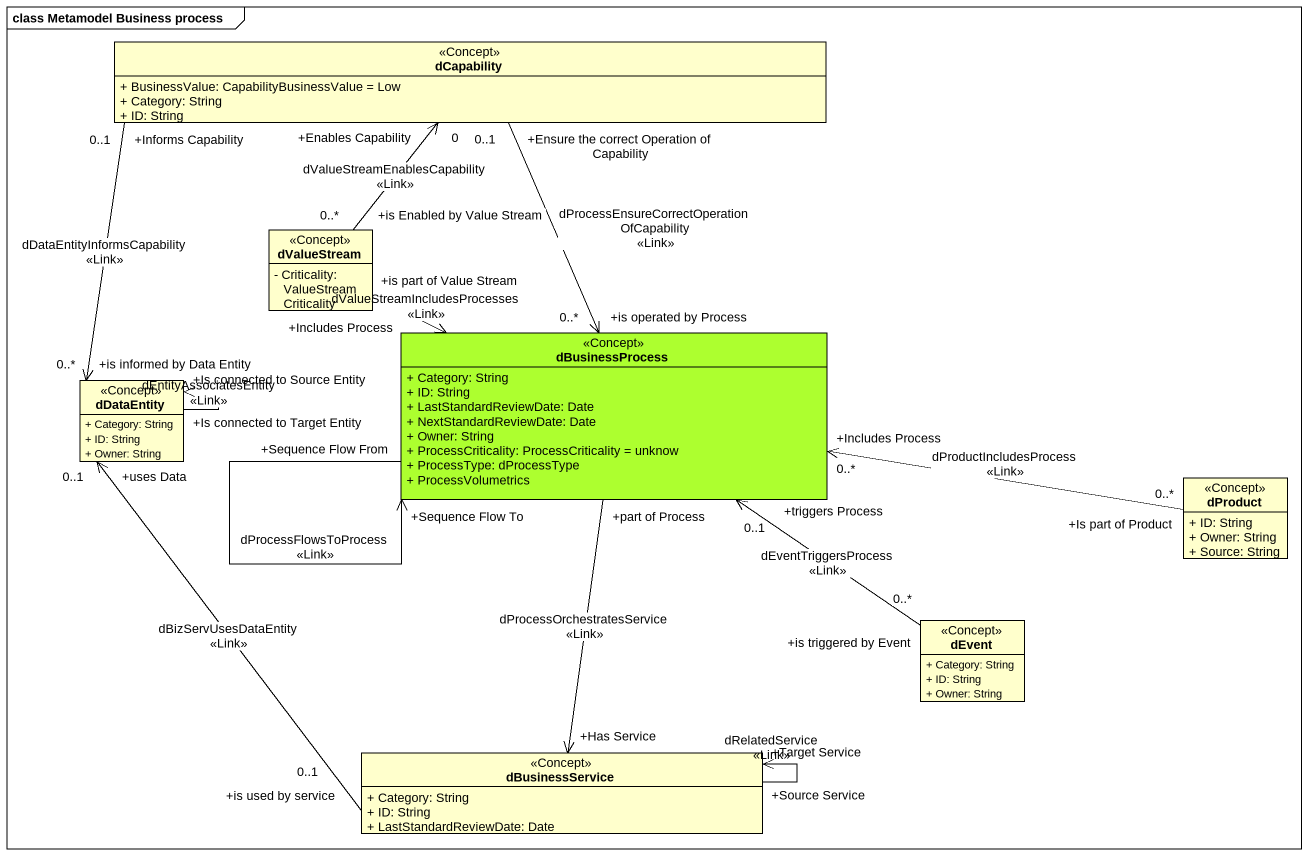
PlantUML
@startuml
mainframe class Metamodel Business process
hide circle
hide empty members
skinparam classAttributeIconSize 0
class dCapability <<Concept>> {
  + BusinessValue: CapabilityBusinessValue = Low
  + Category: String
  + ID: String
}
class dValueStream <<Concept>> {
  - Criticality: ValueStreamCriticality
}
class dBusinessProcess <<Concept>> #ADFF2F {
  + Category: String
  + ID: String
  + LastStandardReviewDate: Date
  + NextStandardReviewDate: Date
  + Owner: String
  + ProcessCriticality: ProcessCriticality = unknow
  + ProcessType: dProcessType
  + ProcessVolumetrics
}
class dDataEntity <<Concept>> {
  + Category: String
  + ID: String
  + Owner: String
}
class dProduct <<Concept>> {
  + ID: String
  + Owner: String
  + Source: String
}
class dEvent <<Concept>> {
  + Category: String
  + ID: String
  + Owner: String
}
class dBusinessService <<Concept>> {
  + Category: String
  + ID: String
  + LastStandardReviewDate: Date
}
dCapability "+Ensure the correct Operation of Capability\n0..1" --> "+is operated by Process\n0..*" dBusinessProcess : dProcessEnsureCorrectOperationOfCapability\n<<Link>>
dCapability "+Informs Capability\n0..1" --> "+is informed by Data Entity\n0..*" dDataEntity : dDataEntityInformsCapability\n<<Link>>
dValueStream "+is Enabled by Value Stream\n0..*" -up-> "+Enables Capability\n0" dCapability : dValueStreamEnablesCapability\n<<Link>>
dValueStream "+is part of Value Stream" -right-> "+Includes Process" dBusinessProcess : dValueStreamIncludesProcesses\n<<Link>>
dBusinessProcess "+Sequence Flow From" --> "+Sequence Flow To" dBusinessProcess : dProcessFlowsToProcess\n<<Link>>
dBusinessProcess "+part of Process" --> "+Has Service" dBusinessService : dProcessOrchestratesService\n<<Link>>
dDataEntity "+Is connected to Target Entity" --> "+Is connected to Source Entity" dDataEntity : dEntityAssociatesEntity\n<<Link>>
dProduct "+Is part of Product\n0..*" -left-> "+Includes Process\n0..*" dBusinessProcess : dProductIncludesProcess\n<<Link>>
dEvent "+is triggered by Event\n0..*" -up-> "+triggers Process\n0..1" dBusinessProcess : dEventTriggersProcess\n<<Link>>
dBusinessService "+is used by service\n0..1" -up-> "+uses Data\n0..1" dDataEntity : dBizServUsesDataEntity\n<<Link>>
dBusinessService "+Source Service" --> "+Target Service" dBusinessService : dRelatedService\n<<Link>>
@enduml
